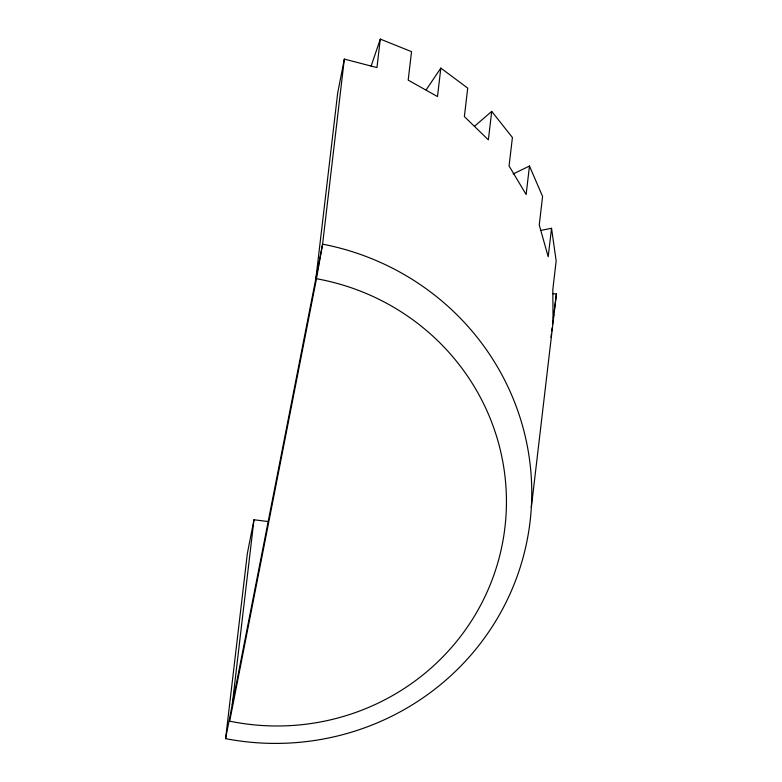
<?xml version="1.0" encoding="UTF-8"?>
<svg xmlns="http://www.w3.org/2000/svg" width="782" height="782" viewBox="0 0 782 782"><rect width="100%" height="100%" fill="white"/><g stroke="black" fill="none" stroke-linecap="round" stroke-linejoin="round"><path stroke-width="1.17" d="M513.178 173.946L529.473 166.028L526.13 194.503L509.072 165.98L512.415 137.505L491.712 111.386L488.369 139.861L464.371 116.596L467.714 88.122L440.833 68.093L437.49 96.567L408.184 80.135L411.528 51.661L380.296 39.1L376.953 67.575L344.334 59.09L322.595 244.16A257.747 251.921 6.7 0 1 527.156 540.157A257.747 251.921 6.7 0 1 225.587 738.648L247.337 553.588L253.974 519.756L268.402 521.584M232.225 704.817L253.974 519.756M315.957 277.991L337.697 92.931L344.334 59.09M540.821 230.397L551.545 228.285L548.192 256.76L539.248 224.933L542.591 196.458L529.473 166.028M550.987 337.296L551.408 333.728M551.681 331.363L552.102 327.805M531.32 507.459L556.413 293.924L552.766 293.7M552.551 324.198L553.011 320.561M553.324 318.137L553.783 314.511M554.096 312.086L556.413 293.924M316.485 278.724A230.631 225.421 6.7 0 1 502.318 544.106A230.631 225.421 6.7 0 1 229.693 721.17L316.485 278.724L322.595 244.16L225.587 738.648M371.118 66.138L380.296 39.1M426.131 89.871L440.833 68.093M474.449 126.313L491.712 111.386M551.545 228.285L556.168 260.963L552.825 289.438L553.06 322.399"/></g></svg>
